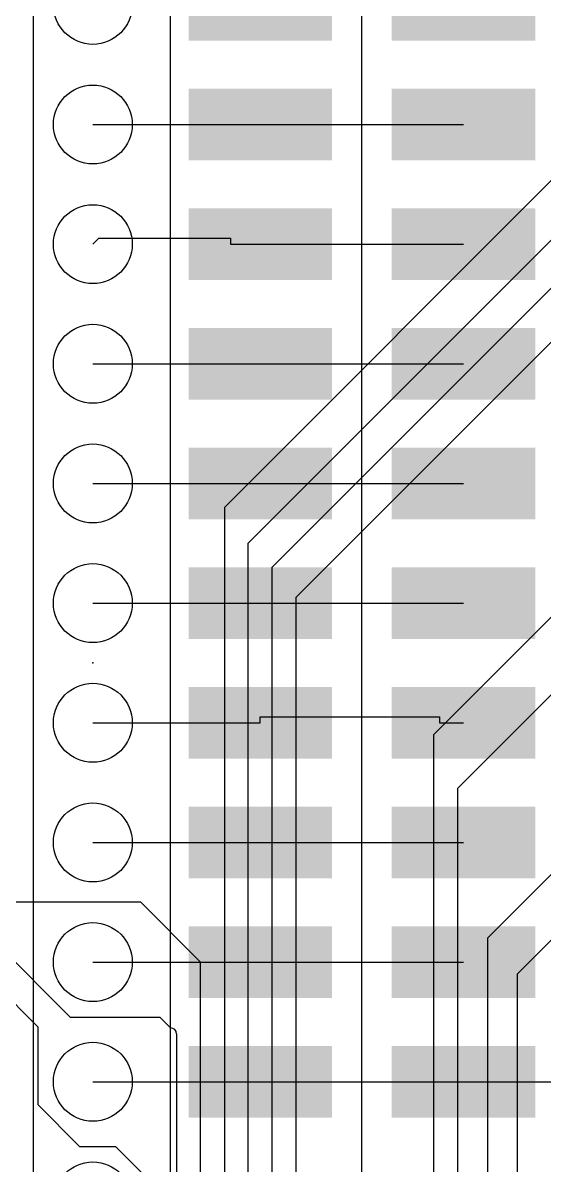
# Model space of a CAD drawing. Extents: x -40.8 to 40.8, y -42.1 to 43.9.
# Drawn here: x 4.23 to 15.3, y -10.66 to 13.59 of the extents above; entities that cross this region are included whole.
import ezdxf

# ---------------------------------------------------------------- set-up
doc = ezdxf.new("R2010")
doc.units = 0
for name, color, linetype in [('1', 22, 'CONTINUOUS'), ('16', 5, 'CONTINUOUS'), ('17', 82, 'CONTINUOUS'), ('21', 2, 'CONTINUOUS'), ('23', 2, 'CONTINUOUS')]:
    doc.layers.add(name, color=color, linetype=linetype)

# ---------------------------------------------------------------- blocks, each defined once
blk = doc.blocks.new('ROUNDP')
blk.add_circle((0, 0), 0.5)
blk = doc.blocks.new('RECT')
blk.add_solid([(-0.5, -0.5), (0.5, -0.5), (-0.5, 0.5), (0.5, 0.5)])

msp = doc.modelspace()

# ---------------------------------------------------------------- linework, layer by layer
at = {"layer": '1'}
for p, q in [((4.445, 19.685), (4.445, -16.764)), ((5.715, 11.43), (9.271, 11.43)), ((9.271, 11.43), (13.589, 11.43)), ((5.842, 9.017), (5.715, 8.89)), ((5.842, 9.017), (8.636, 9.017)), ((8.636, 9.017), (8.636, 8.89)), ((8.636, 8.89), (9.271, 8.89)), ((9.271, 8.89), (13.589, 8.89)), ((5.715, 6.35), (9.271, 6.35)), ((9.271, 6.35), (13.589, 6.35)), ((5.715, 3.81), (9.271, 3.81)), ((9.271, 3.81), (13.589, 3.81)), ((5.715, 1.27), (9.271, 1.27)), ((9.271, 1.27), (13.589, 1.27)), ((9.271, -1.27), (9.271, -1.143)), ((9.271, -1.143), (13.081, -1.143)), ((13.081, -1.143), (13.081, -1.27)), ((5.715, -1.27), (9.271, -1.27)), ((13.081, -1.27), (13.589, -1.27)), ((5.715, -3.81), (9.271, -3.81)), ((9.271, -3.81), (13.589, -3.81)), ((5.715, -6.35), (9.271, -6.35)), ((9.271, -6.35), (13.589, -6.35)), ((5.715, -8.89), (9.271, -8.89)), ((9.271, -8.89), (13.589, -8.89)), ((13.589, -8.89), (16.764, -8.89))]:
    msp.add_line(p, q, dxfattribs=at)
at = {"layer": '16'}
for p, q in [((19.05, 13.843), (8.509, 3.302)), ((9.017, 2.54), (19.939, 13.462)), ((9.525, 2.032), (20.574, 13.081)), ((10.033, 1.397), (21.209, 12.573)), ((8.509, 3.302), (8.509, -20.574)), ((17.399, 2.921), (12.954, -1.524)), ((9.017, -20.828), (9.017, 2.54)), ((9.525, -21.082), (9.525, 2.032)), ((17.78, 1.651), (13.462, -2.667)), ((10.033, -21.336), (10.033, 1.397)), ((12.954, -1.524), (12.954, -23.241)), ((13.462, -2.667), (13.462, -24.892)), ((17.145, -2.794), (14.097, -5.842)), ((17.653, -3.683), (14.732, -6.604)), ((6.731, -5.08), (0, -5.08)), ((8.001, -6.35), (6.731, -5.08)), ((3.3006, -5.588), (5.231, -7.5184)), ((14.097, -5.842), (14.097, -26.035)), ((3.048, -6.223), (4.5466, -7.7216)), ((8.001, -20.32), (8.001, -6.35)), ((14.732, -6.604), (14.732, -27.178)), ((4.5466, -7.7216), (4.5466, -9.374)), ((5.231, -7.5184), (7.1374, -7.5184)), ((7.1374, -7.5184), (7.366, -7.747)), ((7.493, -7.874), (7.493, -20.066)), ((4.5466, -9.374), (5.4342, -10.2616)), ((5.4342, -10.2616), (6.199, -10.2616)), ((6.199, -10.2616), (6.985, -11.0476))]:
    msp.add_line(p, q, dxfattribs=at)
msp.add_arc((7.366, -7.874), 0.127, 0, 90, dxfattribs=at)
at = {"layer": '21'}
for p, q in [((11.43, -22.86), (11.43, 22.86)), ((7.366, -20.32), (7.366, 20.32))]:
    msp.add_line(p, q, dxfattribs=at)
at = {"layer": '23'}
msp.add_point((5.715, 0), dxfattribs=at)

# ---------------------------------------------------------------- block references
at = {"layer": '1', "xscale": 3.048, "yscale": 1.524}
for p in [(9.271, 13.97), (9.271, 11.43), (9.271, 8.89), (9.271, 6.35), (9.271, 3.81), (9.271, 1.27), (9.271, -1.27), (9.271, -3.81), (9.271, -6.35), (9.271, -8.89)]:
    msp.add_blockref('RECT', p, dxfattribs=at)
at = {"layer": '1', "xscale": 3.048, "yscale": 1.524, "rotation": 180}
for p in [(13.589, 13.97), (13.589, 11.43), (13.589, 8.89), (13.589, 6.35), (13.589, 3.81), (13.589, 1.27), (13.589, -1.27), (13.589, -3.81), (13.589, -6.35), (13.589, -8.89)]:
    msp.add_blockref('RECT', p, dxfattribs=at)
at = {"layer": '17', "xscale": 1.6764, "yscale": 1.6764}
for p in [(5.715, 13.97), (5.715, 13.97), (5.715, 11.43), (5.715, 11.43), (5.715, 8.89), (5.715, 8.89), (5.715, 6.35), (5.715, 6.35), (5.715, 3.81), (5.715, 3.81), (5.715, 1.27), (5.715, 1.27), (5.715, -1.27), (5.715, -1.27), (5.715, -3.81), (5.715, -3.81), (5.715, -6.35), (5.715, -6.35), (5.715, -8.89), (5.715, -8.89), (5.715, -11.43), (5.715, -11.43)]:
    msp.add_blockref('ROUNDP', p, dxfattribs=at)

doc.saveas('drawing.dxf')
